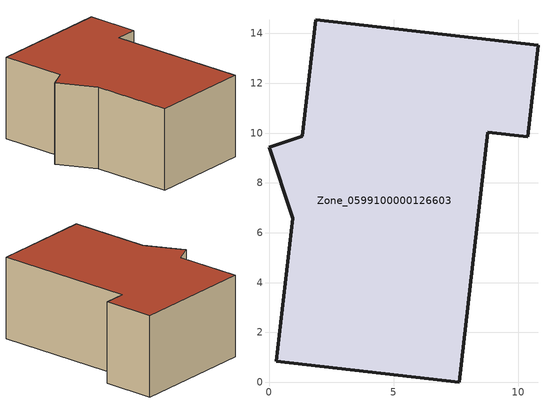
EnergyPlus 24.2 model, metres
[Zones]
Zone_0599100000126603
 floor ground (C_G): 1.87,14.55 10.8,13.53 10.38,9.86 8.79,10.04 7.64,0 0.29,0.84 0.96,6.58 0,9.43 1.33,9.88 z1.87
 wall outside (C_F): 10.8,13.53 1.87,14.55 1.33,9.88 0,9.43 0.96,6.58 0.29,0.84 7.64,0 8.79,10.04 10.38,9.86 10.8,13.53 z1.87:7.8
 roof outside (C_R): 0.96,6.58 0.29,0.84 7.64,0 8.79,10.04 10.38,9.86 10.8,13.53 1.87,14.55 1.33,9.88 0,9.43 z7.8
[BUILDING]
Pand.0599100000126603: North Axis=0; Terrain=City; Loads Convergence Tolerance Value=0.04; Temperature Convergence Tolerance Value=0.4; Solar Distribution=FullExterior; Maximum Number of Warmup Days=25; Minimum Number of Warmup Days=1
[Site:Location]
Rotterdam.The.Hague.AP_ZH_NLD Design_Conditions: Latitude=51.96; Longitude=4.45; Time Zone=1; Elevation=-4.5
[SITE:GROUNDTEMPERATURE:BUILDINGSURFACE]
18, 18, 18, 18, 18, 18, 18, 18, 18, 18, 18, 18
[MATERIAL] Thermal Absorptance=0.9; Solar Absorptance=0.7; Visible Absorptance=0.7
Name | Roughness | Thickness | Conductivity | Density | Specific Heat
G.D.1965-1974 | MediumSmooth | 0.15 | 0.882353 | 540 | 1210
F.D.1965-1974 | Rough | 0.3 | 0.697674 | 1920 | 840
R.D.1965-1974 | MediumRough | 0.2 | 0.232558 | 1500 | 1000
[CONSTRUCTION]
C_G: G.D.1965-1974
C_F: F.D.1965-1974
C_R: R.D.1965-1974
[ZONE]
Zone_0599100000126603: Type=1; Multiplier=1; Ceiling Height=Autocalculate; Volume=Autocalculate; Floor Area=autocalculate; Part of Total Floor Area=Yes
[ZONEINFILTRATION:DESIGNFLOWRATE]
Infil_Zone_0599100000126603: Zone or ZoneList or Space or SpaceList=Zone_0599100000126603; Schedule=AlwaysOn; Design Flow Rate Calculation Method=Flow/Area; Flow Rate per Floor Area=0.0042; Constant Term Coefficient=1; Temperature Term Coefficient=0; Velocity Term Coefficient=0; Velocity Squared Term Coefficient=0
[HVACTEMPLATE:ZONE:IDEALLOADSAIRSYSTEM]
Zone_0599100000126603: Maximum Heating Supply Air Temperature=50; Minimum Cooling Supply Air Temperature=13; Maximum Heating Supply Air Humidity Ratio=0.0156; Minimum Cooling Supply Air Humidity Ratio=0.0077; Heating Limit=NoLimit; Cooling Limit=NoLimit; Dehumidification Control Type=ConstantSensibleHeatRatio; Cooling Sensible Heat Ratio=0.7; Dehumidification Setpoint=60; Humidification Control Type=None; Humidification Setpoint=30; Outdoor Air Method=None; Outdoor Air Flow Rate per Person=0.00944; Outdoor Air Flow Rate per Zone Floor Area=0; Outdoor Air Flow Rate per Zone=0; Demand Controlled Ventilation Type=None; Outdoor Air Economizer Type=NoEconomizer; Heat Recovery Type=None; Sensible Heat Recovery Effectiveness=0.7; Latent Heat Recovery Effectiveness=0.65
[ZONECONTROL:THERMOSTAT]
ThermostatControl_Zone_0599100000126603: Zone or ZoneList=Zone_0599100000126603; Control Type Schedule=DualSetpointControlType; Control 1=Thermostat_Zone_0599100000126603; Temperature Difference Between Cutout And Setpoint=0
[THERMOSTATSETPOINT:DUALSETPOINT]
Thermostat_Zone_0599100000126603: Heating Setpoint Temperature Schedule=HeatingSetpoint_Zone_0599100000126603; Cooling Setpoint Temperature Schedule=CoolingSetpoint_Zone_0599100000126603
[SCHEDULE:COMPACT]
HeatingSetpoint_Zone_0599100000126603: Through: 12/31, For: AllDays, Until: 24:00, 21
CoolingSetpoint_Zone_0599100000126603: Through: 12/31, For: AllDays, Until: 24:00, 24
DualSetpointControlType: Through: 12/31, For: AllDays, Until: 24:00, 4
AlwaysOn: Through: 12/31, For: AllDays, Until: 24:00, 1
